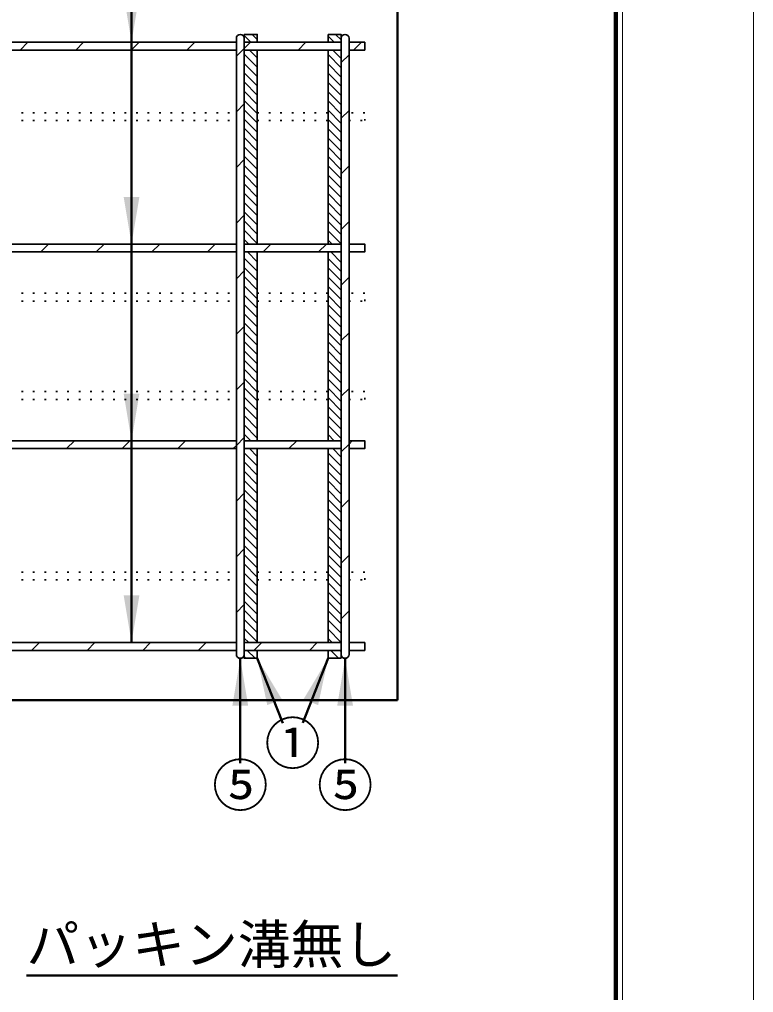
# Model space of a CAD drawing. Units: millimetres, scale not verified. Extents: x -2102 to 2102, y -1485 to 1485.
# Drawn here: x 1542 to 2102, y 348 to 1090 of the extents above; entities that cross this region are included whole.
import ezdxf
from ezdxf.enums import TextEntityAlignment as Align

# ---------------------------------------------------------------- set-up
doc = ezdxf.new("R2010")
doc.units = ezdxf.units.MM
doc.header["$LTSCALE"] = 5
doc.linetypes.add('DOTTED', pattern=[1.75, 0.25, -1.5])
doc.layers.add('0-0_V-nasSTD', color=7, linetype='Continuous', lineweight=35)
doc.layers.add('0-1_0', color=7, linetype='Continuous', lineweight=35)
doc.styles.add('ＭＳ ゴシック', font='')
doc.styles.get('ＭＳ ゴシック').set_extended_font_data('MS Gothic')

msp = doc.modelspace()

# ---------------------------------------------------------------- linework, layer by layer
at = {"layer": '0-0_V-nasSTD', "lineweight": 50}
for p, q in [((1627.762, 1149.66), (1627.762, 614.66)), ((1710.762, 522.66), (1710.762, 602.66)), ((1743.168, 553.297), (1723.762, 602.66)), ((1758.403, 553.413), (1777.762, 602.66)), ((1790.762, 522.66), (1790.762, 602.66))]:
    msp.add_line(p, q, dxfattribs=at)
at = {"layer": '0-0_V-nasSTD'}
for p, q in [((1713.762, 1078.66), (1713.762, 1075.651)), ((1713.762, 1077.709), (1718.812, 1072.66)), ((1719.883, 1078.66), (1723.762, 1074.78)), ((1777.762, 1078.66), (1777.762, 1072.66)), ((1777.762, 1077.349), (1782.452, 1072.66)), ((1783.523, 1078.66), (1787.762, 1074.42)), ((1713.762, 1063.567), (1723.762, 1053.567)), ((1717.741, 1066.66), (1723.762, 1060.638)), ((1777.762, 1066.66), (1777.762, 1018.836)), ((1777.762, 1063.207), (1787.762, 1053.207)), ((1781.38, 1066.66), (1787.762, 1060.278)), ((1713.762, 1056.496), (1723.762, 1046.496)), ((1777.762, 1056.136), (1787.762, 1046.136)), ((1713.762, 1049.425), (1723.762, 1039.425)), ((1777.762, 1049.065), (1787.762, 1039.065)), ((1713.762, 1042.354), (1723.762, 1032.354)), ((1777.762, 1041.993), (1787.762, 1031.993)), ((1713.762, 1035.283), (1723.762, 1025.283)), ((1777.762, 1034.922), (1787.762, 1024.922)), ((1713.762, 1028.212), (1723.762, 1018.212)), ((1777.762, 1027.851), (1787.762, 1017.851)), ((1713.762, 1021.141), (1723.762, 1011.141)), ((1777.762, 1020.78), (1787.762, 1010.78)), ((1713.762, 1014.07), (1723.762, 1004.07)), ((1777.762, 1013.709), (1787.762, 1003.709)), ((1713.762, 1006.999), (1723.762, 996.999)), ((1777.762, 1006.638), (1787.762, 996.638)), ((1713.762, 999.927), (1723.762, 989.927)), ((1777.762, 999.567), (1787.762, 989.567)), ((1713.762, 992.856), (1723.762, 982.856)), ((1777.762, 992.496), (1787.762, 982.496)), ((1713.762, 985.785), (1723.762, 975.785)), ((1777.762, 985.425), (1787.762, 975.425)), ((1713.762, 978.714), (1723.762, 968.714)), ((1777.762, 978.354), (1787.762, 968.354)), ((1713.762, 971.643), (1723.762, 961.643)), ((1777.762, 971.283), (1787.762, 961.283)), ((1713.762, 964.572), (1723.762, 954.572)), ((1777.762, 964.212), (1787.762, 954.212)), ((1713.762, 957.501), (1723.762, 947.501)), ((1713.762, 950.43), (1723.762, 940.43)), ((1777.762, 957.141), (1787.762, 947.141)), ((1713.762, 943.359), (1723.762, 933.359)), ((1777.762, 950.07), (1787.762, 940.07)), ((1777.762, 942.999), (1787.762, 932.999)), ((1713.762, 936.288), (1723.762, 926.288)), ((1777.762, 935.927), (1787.762, 925.927)), ((1713.762, 929.217), (1723.762, 919.217)), ((1777.762, 928.856), (1787.762, 918.856)), ((1713.762, 922.146), (1717.248, 918.66)), ((1777.762, 921.785), (1780.888, 918.66)), ((1713.762, 908.004), (1723.762, 898.004)), ((1716.177, 912.66), (1723.762, 905.075)), ((1723.248, 912.66), (1723.762, 912.146)), ((1777.762, 907.643), (1787.762, 897.643)), ((1779.817, 912.66), (1787.762, 904.714)), ((1713.762, 900.933), (1723.762, 890.933)), ((1777.762, 900.572), (1787.762, 890.572)), ((1713.762, 893.861), (1723.762, 883.861)), ((1777.762, 893.501), (1787.762, 883.501)), ((1713.762, 886.79), (1723.762, 876.79)), ((1777.762, 886.43), (1787.762, 876.43)), ((1713.762, 879.719), (1723.762, 869.719)), ((1777.762, 879.359), (1787.762, 869.359)), ((1713.762, 872.648), (1723.762, 862.648)), ((1777.762, 872.288), (1787.762, 862.288)), ((1713.762, 865.577), (1723.762, 855.577)), ((1777.762, 865.217), (1787.762, 855.217)), ((1713.762, 858.506), (1723.762, 848.506)), ((1777.762, 858.146), (1787.762, 848.146)), ((1713.762, 851.435), (1723.762, 841.435)), ((1777.762, 851.075), (1787.762, 841.075)), ((1713.762, 844.364), (1723.762, 834.364)), ((1777.762, 844.004), (1787.762, 834.004)), ((1713.762, 837.293), (1723.762, 827.293)), ((1777.762, 836.933), (1787.762, 826.933)), ((1713.762, 830.222), (1723.762, 820.222)), ((1777.762, 829.861), (1787.762, 819.861)), ((1713.762, 823.151), (1723.762, 813.151)), ((1777.762, 822.79), (1787.762, 812.79)), ((1713.762, 816.08), (1723.762, 806.08)), ((1777.762, 815.719), (1787.762, 805.719)), ((1713.762, 809.009), (1723.762, 799.009)), ((1713.762, 801.938), (1723.762, 791.938)), ((1777.762, 808.648), (1787.762, 798.648)), ((1713.762, 794.867), (1723.762, 784.867)), ((1777.762, 801.577), (1787.762, 791.577)), ((1777.762, 794.506), (1787.762, 784.506)), ((1713.762, 787.795), (1723.762, 777.795)), ((1777.762, 787.435), (1787.762, 777.435)), ((1713.762, 780.724), (1723.762, 770.724)), ((1777.762, 780.364), (1787.762, 770.364)), ((1713.762, 773.653), (1718.756, 768.66)), ((1777.762, 773.293), (1782.396, 768.66)), ((1713.762, 759.511), (1723.762, 749.511)), ((1717.685, 762.66), (1723.762, 756.582)), ((1777.762, 759.151), (1787.762, 749.151)), ((1781.325, 762.66), (1787.762, 756.222)), ((1713.762, 752.44), (1723.762, 742.44)), ((1777.762, 752.08), (1787.762, 742.08)), ((1713.762, 745.369), (1723.762, 735.369)), ((1777.762, 745.009), (1787.762, 735.009)), ((1713.762, 738.298), (1723.762, 728.298)), ((1777.762, 737.938), (1787.762, 727.938)), ((1713.762, 731.227), (1723.762, 721.227)), ((1777.762, 730.867), (1787.762, 720.867)), ((1713.762, 724.156), (1723.762, 714.156)), ((1777.762, 723.795), (1787.762, 713.795)), ((1713.762, 717.085), (1723.762, 707.085)), ((1777.762, 716.724), (1787.762, 706.724)), ((1713.762, 710.014), (1723.762, 700.014)), ((1777.762, 709.653), (1787.762, 699.653)), ((1713.762, 702.943), (1723.762, 692.943)), ((1777.762, 702.582), (1787.762, 692.582)), ((1713.762, 695.872), (1723.762, 685.872)), ((1777.762, 695.511), (1787.762, 685.511)), ((1713.762, 688.8), (1723.762, 678.8)), ((1777.762, 688.44), (1787.762, 678.44)), ((1713.762, 681.729), (1723.762, 671.729)), ((1777.762, 681.369), (1787.762, 671.369)), ((1713.762, 674.658), (1723.762, 664.658)), ((1777.762, 674.298), (1787.762, 664.298)), ((1713.762, 667.587), (1723.762, 657.587)), ((1723.762, 614.66), (1723.762, 662.483)), ((1777.762, 667.227), (1787.762, 657.227)), ((1713.762, 660.516), (1723.762, 650.516)), ((1713.762, 653.445), (1723.762, 643.445)), ((1777.762, 660.156), (1787.762, 650.156)), ((1713.762, 646.374), (1723.762, 636.374)), ((1777.762, 653.085), (1787.762, 643.085)), ((1777.762, 646.014), (1787.762, 636.014)), ((1713.762, 639.303), (1723.762, 629.303)), ((1777.762, 638.943), (1787.762, 628.943)), ((1713.762, 632.232), (1723.762, 622.232)), ((1777.762, 631.872), (1787.762, 621.872)), ((1713.762, 625.161), (1723.762, 615.161)), ((1777.762, 624.8), (1787.762, 614.8)), ((1713.762, 618.09), (1717.193, 614.66)), ((1777.762, 617.729), (1780.832, 614.66)), ((1713.762, 603.948), (1715.05, 602.66)), ((1716.121, 608.66), (1722.121, 602.66)), ((1723.193, 608.66), (1723.762, 608.09)), ((1723.762, 602.66), (1723.762, 608.66)), ((1777.762, 603.587), (1778.69, 602.66)), ((1779.761, 608.66), (1785.761, 602.66)), ((1786.832, 608.66), (1787.762, 607.729)), ((1787.762, 602.66), (1787.762, 605.651))]:
    msp.add_line(p, q, dxfattribs=at)
at = {"layer": '0-0_V-nasSTD', "lineweight": 18}
for points in [[(-2102.5, -1485), (-2102.5, 1485), (2102.5, 1485), (2102.5, -1485)], [(-2002.5, -1385), (-2002.5, 1385), (2002.5, 1385), (2002.5, -1385)]]:
    msp.add_lwpolyline(points, close=True, dxfattribs=at)
at = {"layer": '0-0_V-nasSTD', "lineweight": 100}
msp.add_lwpolyline([(-1997.5, 1380), (-1997.5, -1380), (1997.5, -1380), (1997.5, 1380)], close=True, dxfattribs=at)
at = {"layer": '0-0_V-nasSTD'}
for points in [[(1723.762, 1072.66), (1723.762, 1078.66), (1713.762, 1078.66)], [(1787.762, 1075.651), (1787.762, 1078.66), (1777.762, 1078.66)], [(1723.762, 918.66), (1723.762, 1012.836), (1723.762, 1018.836), (1723.762, 1066.66)], [(1777.762, 1018.836), (1777.762, 1012.836), (1777.762, 918.66)], [(1713.762, 768.66), (1723.762, 768.66), (1723.762, 800.16), (1723.762, 806.16), (1723.762, 875.16), (1723.762, 881.16), (1723.762, 912.66)], [(1777.762, 912.66), (1777.762, 881.16), (1777.762, 875.16), (1777.762, 806.16), (1777.762, 800.16), (1777.762, 768.66)], [(1777.762, 762.66), (1777.762, 668.483), (1777.762, 662.483), (1777.762, 614.66)], [(1723.762, 662.483), (1723.762, 668.483), (1723.762, 752.714)], [(1713.762, 605.651), (1713.762, 602.66), (1723.762, 602.66)], [(1777.762, 608.66), (1777.762, 602.66), (1787.762, 602.66)]]:
    msp.add_lwpolyline(points, dxfattribs=at)
for points in [[(1621.762, 1108.66), (1627.762, 1072.66), (1633.762, 1108.66)], [(1621.762, 954.66), (1627.762, 918.66), (1633.762, 954.66)], [(1621.762, 804.66), (1627.762, 768.66), (1633.762, 804.66)], [(1621.762, 650.66), (1627.762, 614.66), (1633.762, 650.66)], [(1704.762, 566.66), (1710.762, 602.66), (1716.762, 566.66)], [(1723.762, 602.66), (1731.35, 566.961), (1736.934, 569.156)], [(1723.762, 602.66), (1736.934, 569.156), (1742.518, 571.351)], [(1759.007, 571.351), (1764.591, 569.156), (1777.762, 602.66)], [(1764.591, 569.156), (1770.175, 566.961), (1777.762, 602.66)], [(1784.762, 566.66), (1790.762, 602.66), (1796.762, 566.66)]]:
    msp.add_solid(points, dxfattribs=at)
at = {"layer": '0-1_0', "lineweight": 50}
for p, q in [((1830.762, 570.66), (1830.762, 1110.66)), ((-169.238, 570.66), (1830.762, 570.66)), ((1547.555, 360.753), (1830.762, 360.753))]:
    msp.add_line(p, q, dxfattribs=at)
at = {"layer": '0-1_0'}
for p, q in [((1787.762, 1078.66), (1777.762, 1078.66)), ((1777.762, 1078.66), (1777.762, 1072.66)), ((1428.762, 1072.66), (1707.762, 1072.66)), ((1542.734, 1066.66), (1548.734, 1072.66)), ((1585.16, 1066.66), (1591.16, 1072.66)), ((1627.586, 1066.66), (1633.586, 1072.66)), ((1670.013, 1066.66), (1676.013, 1072.66)), ((1707.762, 1075.66), (1707.762, 605.66)), ((1713.762, 1075.651), (1713.762, 605.651)), ((1713.762, 1072.66), (1787.762, 1072.66)), ((1718.439, 1072.66), (1713.762, 1067.983)), ((1754.866, 1066.66), (1760.866, 1072.66)), ((1787.762, 1075.651), (1787.762, 605.651)), ((1793.762, 1075.66), (1793.762, 605.66)), ((1803.292, 1072.66), (1797.292, 1066.66)), ((1428.762, 1066.66), (1707.762, 1066.66)), ((1713.762, 1067.983), (1707.762, 1061.983)), ((1713.762, 1066.66), (1787.762, 1066.66)), ((1723.762, 1066.66), (1723.762, 918.66)), ((1777.762, 918.66), (1777.762, 1066.66)), ((1793.762, 1063.13), (1787.762, 1057.13)), ((1713.762, 1025.557), (1707.762, 1019.557)), ((1793.762, 1020.704), (1787.762, 1014.704)), ((1713.762, 983.13), (1707.762, 977.13)), ((1793.762, 978.277), (1787.762, 972.277)), ((1713.762, 940.704), (1707.762, 934.704)), ((1793.762, 935.851), (1787.762, 929.851)), ((1428.762, 918.66), (1707.762, 918.66)), ((1558.439, 912.66), (1564.439, 918.66)), ((1600.866, 912.66), (1606.866, 918.66)), ((1643.292, 912.66), (1649.292, 918.66)), ((1685.718, 912.66), (1691.718, 918.66)), ((1713.762, 918.66), (1787.762, 918.66)), ((1728.145, 912.66), (1734.145, 918.66)), ((1770.571, 912.66), (1776.571, 918.66)), ((1428.762, 912.66), (1707.762, 912.66)), ((1713.762, 912.66), (1787.762, 912.66)), ((1714.003, 912.66), (1713.762, 912.42)), ((1723.762, 912.66), (1723.762, 768.66)), ((1777.762, 768.66), (1777.762, 912.66)), ((1713.762, 898.277), (1707.762, 892.277)), ((1793.762, 893.425), (1787.762, 887.425)), ((1713.762, 855.851), (1707.762, 849.851)), ((1793.762, 850.998), (1787.762, 844.998)), ((1713.762, 813.425), (1707.762, 807.425)), ((1793.762, 808.572), (1787.762, 802.572)), ((1428.762, 768.66), (1707.762, 768.66)), ((1578.145, 762.66), (1584.145, 768.66)), ((1620.571, 762.66), (1626.571, 768.66)), ((1662.998, 762.66), (1668.998, 768.66)), ((1705.424, 762.66), (1707.762, 764.998)), ((1713.762, 770.998), (1707.762, 764.998)), ((1713.762, 768.66), (1787.762, 768.66)), ((1747.85, 762.66), (1753.85, 768.66)), ((1793.762, 766.145), (1787.762, 760.145)), ((1428.762, 762.66), (1707.762, 762.66)), ((1713.762, 762.66), (1787.762, 762.66)), ((1723.762, 762.66), (1723.762, 614.66)), ((1777.762, 614.66), (1777.762, 762.66)), ((1713.762, 728.572), (1707.762, 722.572)), ((1793.762, 723.719), (1787.762, 717.719)), ((1713.762, 686.145), (1707.762, 680.145)), ((1793.762, 681.293), (1787.762, 675.293)), ((1713.762, 643.719), (1707.762, 637.719)), ((1793.762, 638.866), (1787.762, 632.866)), ((1428.762, 614.66), (1707.762, 614.66)), ((1551.424, 608.66), (1557.424, 614.66)), ((1593.85, 608.66), (1599.85, 614.66)), ((1636.277, 608.66), (1642.277, 614.66)), ((1678.703, 608.66), (1684.703, 614.66)), ((1713.762, 614.66), (1787.762, 614.66)), ((1727.13, 614.66), (1721.13, 608.66)), ((1763.556, 608.66), (1769.556, 614.66)), ((1428.762, 608.66), (1707.762, 608.66)), ((1713.762, 608.66), (1787.762, 608.66)), ((1714.059, 608.66), (1713.762, 608.364)), ((1713.762, 602.66), (1723.762, 602.66)), ((1723.762, 608.66), (1723.762, 602.66)), ((1777.762, 608.66), (1777.762, 602.66)), ((1777.762, 602.66), (1787.762, 602.66))]:
    msp.add_line(p, q, dxfattribs=at)
at = {"layer": '0-1_0', "linetype": 'DOTTED'}
for p, q in [((1438.762, 1018.836), (1707.762, 1018.836)), ((1723.762, 1018.836), (1777.762, 1018.836)), ((1438.762, 1012.836), (1707.762, 1012.836)), ((1723.762, 1012.836), (1777.762, 1012.836)), ((1438.762, 881.16), (1707.762, 881.16)), ((1723.762, 881.16), (1777.762, 881.16)), ((1438.762, 875.16), (1707.762, 875.16)), ((1723.762, 875.16), (1777.762, 875.16)), ((1438.762, 806.16), (1707.762, 806.16)), ((1723.762, 806.16), (1777.762, 806.16)), ((1438.762, 800.16), (1707.762, 800.16)), ((1723.762, 800.16), (1777.762, 800.16)), ((1438.762, 668.483), (1707.762, 668.483)), ((1723.762, 668.483), (1777.762, 668.483)), ((1438.762, 662.483), (1707.762, 662.483)), ((1723.762, 662.483), (1777.762, 662.483))]:
    msp.add_line(p, q, dxfattribs=at)
at = {"layer": '0-1_0'}
for points in [[(1713.762, 1078.66), (1723.762, 1078.66), (1723.762, 1072.66)], [(1793.762, 1066.66), (1805.762, 1066.66), (1805.762, 1072.66), (1793.762, 1072.66)], [(1793.762, 912.66), (1805.762, 912.66), (1805.762, 918.66), (1793.762, 918.66)], [(1793.762, 762.66), (1805.762, 762.66), (1805.762, 768.66), (1793.762, 768.66)], [(1796.277, 768.66), (1793.762, 766.145), (1793.762, 766.145)], [(1793.762, 608.66), (1805.762, 608.66), (1805.762, 614.66), (1793.762, 614.66)]]:
    msp.add_lwpolyline(points, dxfattribs=at)
at = {"layer": '0-1_0', "linetype": 'DOTTED'}
for points in [[(1793.762, 1012.836), (1805.762, 1012.836), (1805.762, 1018.836), (1793.762, 1018.836)], [(1793.762, 875.16), (1805.762, 875.16), (1805.762, 881.16), (1793.762, 881.16)], [(1793.762, 800.16), (1805.762, 800.16), (1805.762, 806.16), (1793.762, 806.16)], [(1793.762, 662.483), (1805.762, 662.483), (1805.762, 668.483), (1793.762, 668.483)]]:
    msp.add_lwpolyline(points, dxfattribs=at)
at = {"layer": '0-1_0'}
for centre, start, end in [((1710.762, 1075.66), 0, 180), ((1790.762, 1075.66), 0, 180), ((1710.762, 605.66), 180, 0), ((1790.762, 605.66), 180, 0)]:
    msp.add_arc(centre, 3, start, end, dxfattribs=at)

# ---------------------------------------------------------------- texts
at = {"layer": '0-0_V-nasSTD', "style": 'ＭＳ ゴシック'}
for s, height, p in [('①', 31.67, (1729.162, 512.379)), ('⑤', 31.67, (1689.199, 480.36)), ('⑤', 31.67, (1769.199, 480.36)), ('パッキン溝無し', 29.56, (1547.555, 360.753))]:
    msp.add_text(s, height=height, dxfattribs=at).set_placement(p, align=Align.BOTTOM_LEFT)

doc.saveas('drawing.dxf')
